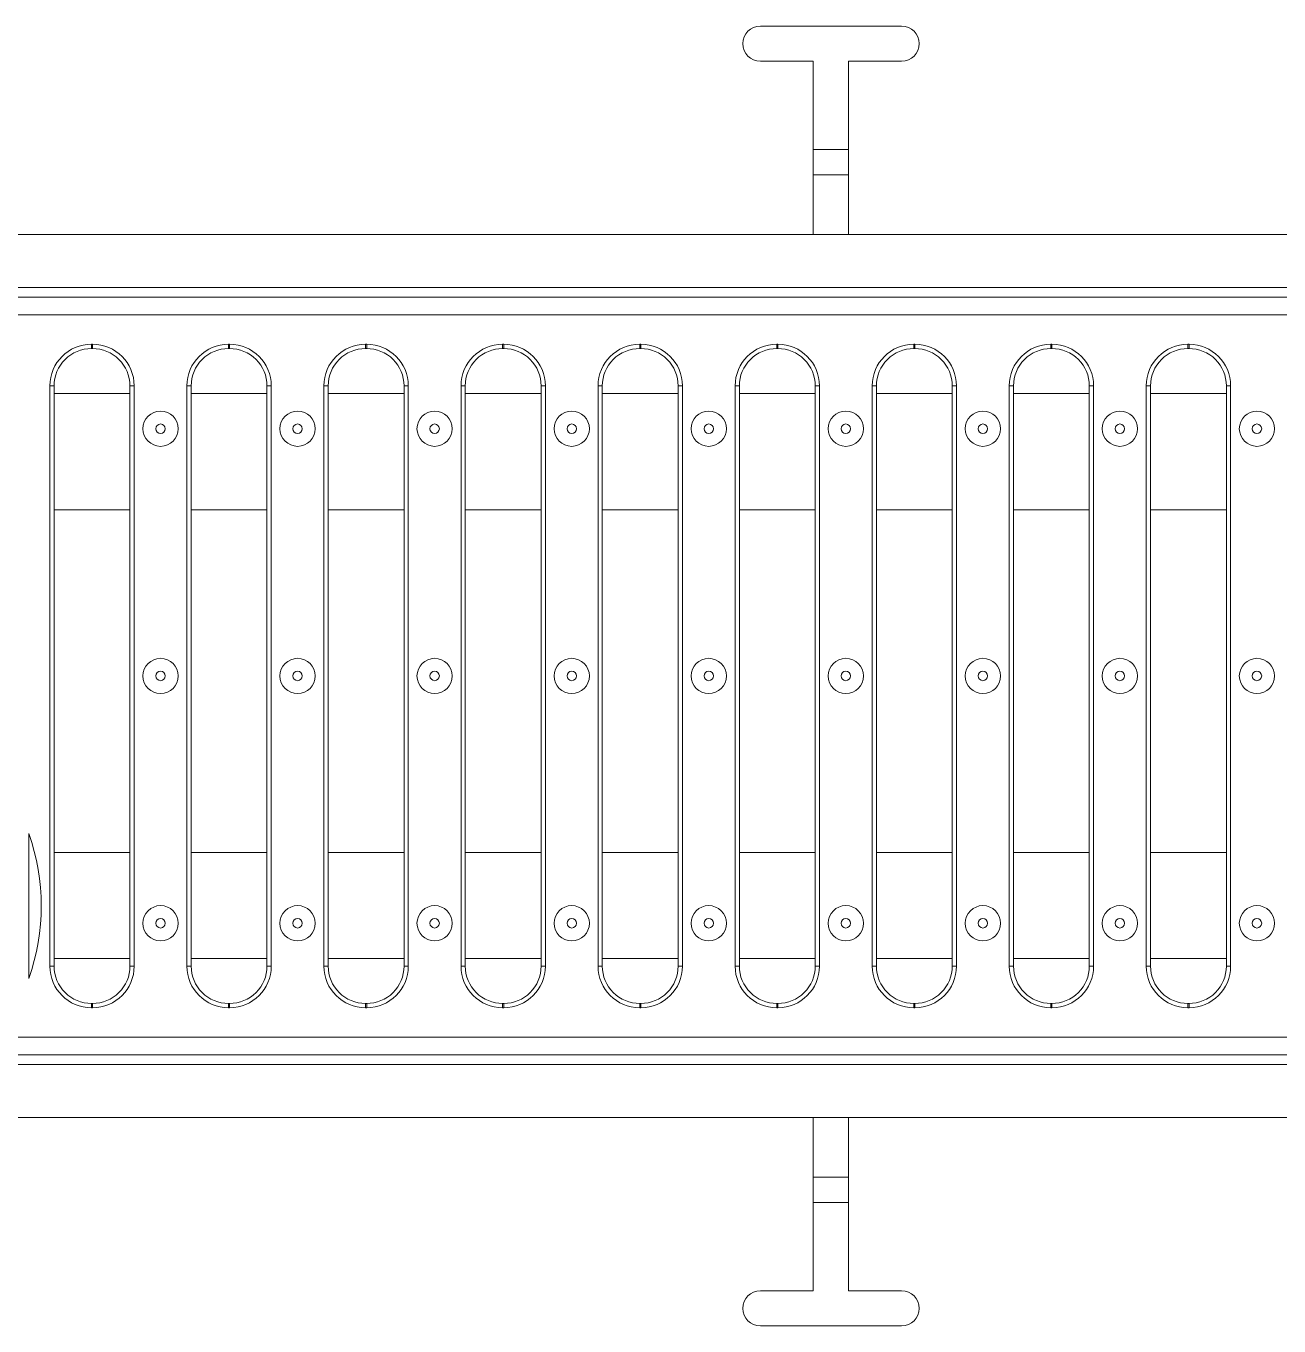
# Model space of a CAD drawing. Header units: inches. Extents: x -98 to 40, y -24 to 18.
# Drawn here: x -13.68 to -4.82, y 6.11 to 15.3 of the extents above; entities that cross this region are included whole.
import ezdxf

# ---------------------------------------------------------------- set-up
doc = ezdxf.new("R2010")
doc.units = ezdxf.units.IN
doc.header["$MEASUREMENT"] = 0

# ---------------------------------------------------------------- blocks, each defined once
blk = doc.blocks.new('A$C322A4C80')
at = {"lineweight": 0}
for p, q in [((19.9247, 5.3619), (0.0153, 5.3619)), ((0, 5.2369), (19.94, 5.2369)), ((11.2061, 5.0281), (11.2139, 5.0281)), ((11.2061, 5.0281), (11.2061, 4.9981)), ((11.2139, 4.9981), (11.2061, 4.9981)), ((11.2139, 5.0281), (11.2139, 4.9981)), ((12.1761, 5.0281), (12.1839, 5.0281)), ((12.1761, 5.0281), (12.1761, 4.9981)), ((12.1839, 4.9981), (12.1761, 4.9981)), ((12.1839, 5.0281), (12.1839, 4.9981)), ((13.1461, 5.0281), (13.1539, 5.0281)), ((13.1461, 5.0281), (13.1461, 4.9981)), ((13.1539, 4.9981), (13.1461, 4.9981)), ((13.1539, 5.0281), (13.1539, 4.9981)), ((14.1161, 5.0281), (14.1239, 5.0281)), ((14.1161, 5.0281), (14.1161, 4.9981)), ((14.1239, 4.9981), (14.1161, 4.9981)), ((14.1239, 5.0281), (14.1239, 4.9981)), ((15.0861, 5.0281), (15.0939, 5.0281)), ((15.0861, 5.0281), (15.0861, 4.9981)), ((15.0939, 4.9981), (15.0861, 4.9981)), ((15.0939, 5.0281), (15.0939, 4.9981)), ((16.0561, 5.0281), (16.0639, 5.0281)), ((16.0561, 5.0281), (16.0561, 4.9981)), ((16.0639, 4.9981), (16.0561, 4.9981)), ((16.0639, 5.0281), (16.0639, 4.9981)), ((17.0261, 5.0281), (17.0339, 5.0281)), ((17.0261, 5.0281), (17.0261, 4.9981)), ((17.0339, 4.9981), (17.0261, 4.9981)), ((17.0339, 5.0281), (17.0339, 4.9981)), ((17.9961, 5.0281), (18.0039, 5.0281)), ((17.9961, 5.0281), (17.9961, 4.9981)), ((18.0039, 4.9981), (17.9961, 4.9981)), ((18.0039, 5.0281), (18.0039, 4.9981)), ((18.9661, 5.0281), (18.9739, 5.0281)), ((18.9661, 5.0281), (18.9661, 4.9981)), ((18.9739, 4.9981), (18.9661, 4.9981)), ((18.9739, 5.0281), (18.9739, 4.9981)), ((10.9117, 0.6273), (10.9117, 4.7346)), ((10.9117, 4.7346), (10.9417, 4.7346)), ((10.9417, 4.7346), (10.9417, 0.6273)), ((11.5083, 4.7346), (11.4783, 4.7346)), ((11.4783, 4.7346), (11.4783, 0.6273)), ((11.5083, 4.7346), (11.5083, 0.6273)), ((11.8817, 0.6273), (11.8817, 4.7346)), ((11.8817, 4.7346), (11.9117, 4.7346)), ((11.9117, 4.7346), (11.9117, 0.6273)), ((12.4783, 4.7346), (12.4483, 4.7346)), ((12.4483, 4.7346), (12.4483, 0.6273)), ((12.4783, 4.7346), (12.4783, 0.6273)), ((12.8517, 0.6273), (12.8517, 4.7346)), ((12.8517, 4.7346), (12.8817, 4.7346)), ((12.8817, 4.7346), (12.8817, 0.6273)), ((13.4483, 4.7346), (13.4183, 4.7346)), ((13.4183, 4.7346), (13.4183, 0.6273)), ((13.4483, 4.7346), (13.4483, 0.6273)), ((13.8217, 0.6273), (13.8217, 4.7346)), ((13.8217, 4.7346), (13.8517, 4.7346)), ((13.8517, 4.7346), (13.8517, 0.6273)), ((14.4183, 4.7346), (14.3883, 4.7346)), ((14.3883, 4.7346), (14.3883, 0.6273)), ((14.4183, 4.7346), (14.4183, 0.6273)), ((14.7917, 0.6273), (14.7917, 4.7346)), ((14.7917, 4.7346), (14.8217, 4.7346)), ((14.8217, 4.7346), (14.8217, 0.6273)), ((15.3883, 4.7346), (15.3583, 4.7346)), ((15.3583, 4.7346), (15.3583, 0.6273)), ((15.3883, 4.7346), (15.3883, 0.6273)), ((15.7617, 0.6273), (15.7617, 4.7346)), ((15.7617, 4.7346), (15.7917, 4.7346)), ((15.7917, 4.7346), (15.7917, 0.6273)), ((16.3583, 4.7346), (16.3283, 4.7346)), ((16.3283, 4.7346), (16.3283, 0.6273)), ((16.3583, 4.7346), (16.3583, 0.6273)), ((16.7317, 0.6273), (16.7317, 4.7346)), ((16.7317, 4.7346), (16.7617, 4.7346)), ((16.7617, 4.7346), (16.7617, 0.6273)), ((17.3283, 4.7346), (17.2983, 4.7346)), ((17.2983, 4.7346), (17.2983, 0.6273)), ((17.3283, 4.7346), (17.3283, 0.6273)), ((17.7017, 0.6273), (17.7017, 4.7346)), ((17.7017, 4.7346), (17.7317, 4.7346)), ((17.7317, 4.7346), (17.7317, 0.6273)), ((18.2983, 4.7346), (18.2683, 4.7346)), ((18.2683, 4.7346), (18.2683, 0.6273)), ((18.2983, 4.7346), (18.2983, 0.6273)), ((18.6717, 0.6273), (18.6717, 4.7346)), ((18.6717, 4.7346), (18.7017, 4.7346)), ((18.7017, 4.7346), (18.7017, 0.6273)), ((19.2383, 4.7346), (19.2683, 4.7346)), ((19.2383, 4.7346), (19.2383, 0.6273)), ((19.2683, 4.7346), (19.2683, 0.6273)), ((10.7626, 0.5415), (10.7626, 1.5657)), ((10.9117, 0.6273), (10.9417, 0.6273)), ((11.5083, 0.6273), (11.4783, 0.6273)), ((11.8817, 0.6273), (11.9117, 0.6273)), ((12.4783, 0.6273), (12.4483, 0.6273)), ((12.8517, 0.6273), (12.8817, 0.6273)), ((13.4483, 0.6273), (13.4183, 0.6273)), ((13.8217, 0.6273), (13.8517, 0.6273)), ((14.4183, 0.6273), (14.3883, 0.6273)), ((14.7917, 0.6273), (14.8217, 0.6273)), ((15.3883, 0.6273), (15.3583, 0.6273)), ((15.7617, 0.6273), (15.7917, 0.6273)), ((16.3583, 0.6273), (16.3283, 0.6273)), ((16.7317, 0.6273), (16.7617, 0.6273)), ((17.3283, 0.6273), (17.2983, 0.6273)), ((17.7017, 0.6273), (17.7317, 0.6273)), ((18.2983, 0.6273), (18.2683, 0.6273)), ((18.6717, 0.6273), (18.7017, 0.6273)), ((19.2383, 0.6273), (19.2683, 0.6273)), ((11.2061, 0.3338), (11.2061, 0.3638)), ((11.2061, 0.3638), (11.2139, 0.3638)), ((11.2061, 0.3338), (11.2139, 0.3338)), ((11.2139, 0.3338), (11.2139, 0.3638)), ((12.1761, 0.3338), (12.1761, 0.3638)), ((12.1761, 0.3638), (12.1839, 0.3638)), ((12.1761, 0.3338), (12.1839, 0.3338)), ((12.1839, 0.3338), (12.1839, 0.3638)), ((13.1461, 0.3338), (13.1461, 0.3638)), ((13.1461, 0.3638), (13.1539, 0.3638)), ((13.1461, 0.3338), (13.1539, 0.3338)), ((13.1539, 0.3338), (13.1539, 0.3638)), ((14.1161, 0.3338), (14.1161, 0.3638)), ((14.1161, 0.3638), (14.1239, 0.3638)), ((14.1161, 0.3338), (14.1239, 0.3338)), ((14.1239, 0.3338), (14.1239, 0.3638)), ((15.0861, 0.3338), (15.0861, 0.3638)), ((15.0861, 0.3638), (15.0939, 0.3638)), ((15.0861, 0.3338), (15.0939, 0.3338)), ((15.0939, 0.3338), (15.0939, 0.3638)), ((16.0561, 0.3338), (16.0561, 0.3638)), ((16.0561, 0.3638), (16.0639, 0.3638)), ((16.0561, 0.3338), (16.0639, 0.3338)), ((16.0639, 0.3338), (16.0639, 0.3638)), ((17.0261, 0.3338), (17.0261, 0.3638)), ((17.0261, 0.3638), (17.0339, 0.3638)), ((17.0261, 0.3338), (17.0339, 0.3338)), ((17.0339, 0.3338), (17.0339, 0.3638)), ((17.9961, 0.3338), (17.9961, 0.3638)), ((17.9961, 0.3638), (18.0039, 0.3638)), ((17.9961, 0.3338), (18.0039, 0.3338)), ((18.0039, 0.3338), (18.0039, 0.3638)), ((18.9661, 0.3338), (18.9661, 0.3638)), ((18.9661, 0.3638), (18.9739, 0.3638)), ((18.9661, 0.3338), (18.9739, 0.3338)), ((18.9739, 0.3338), (18.9739, 0.3638)), ((0, 0.125), (19.94, 0.125)), ((0.0153, 0), (19.9247, 0))]:
    blk.add_line(p, q, dxfattribs=at)
at = {"lineweight": 0, "flags": 128}
for points in [[(11.2061, 4.9981), (11.1803, 4.9969), (11.1546, 4.9931), (11.1294, 4.9868), (11.105, 4.9782), (11.0815, 4.9672), (11.0592, 4.9539), (11.0384, 4.9386), (11.0192, 4.9212), (11.0017, 4.902), (10.9862, 4.8812), (10.9729, 4.859), (10.9618, 4.8355), (10.953, 4.8112), (10.9468, 4.7861), (10.943, 4.7604), (10.9417, 4.7346)], [(11.4783, 4.7346), (11.477, 4.7604), (11.4732, 4.7861), (11.4669, 4.8113), (11.4582, 4.8356), (11.4471, 4.8591), (11.4337, 4.8813), (11.4183, 4.9021), (11.4008, 4.9212), (11.3815, 4.9386), (11.3607, 4.954), (11.3384, 4.9672), (11.3149, 4.9782), (11.2905, 4.9869), (11.2654, 4.9931), (11.2397, 4.9969), (11.2139, 4.9981)], [(12.1761, 4.9981), (12.1503, 4.9969), (12.1246, 4.9931), (12.0994, 4.9868), (12.075, 4.9782), (12.0515, 4.9672), (12.0292, 4.9539), (12.0084, 4.9386), (11.9892, 4.9212), (11.9717, 4.902), (11.9562, 4.8812), (11.9429, 4.859), (11.9318, 4.8355), (11.923, 4.8112), (11.9168, 4.7861), (11.913, 4.7604), (11.9117, 4.7346)], [(12.4483, 4.7346), (12.447, 4.7604), (12.4432, 4.7861), (12.4369, 4.8113), (12.4282, 4.8356), (12.4171, 4.8591), (12.4037, 4.8813), (12.3883, 4.9021), (12.3708, 4.9212), (12.3515, 4.9386), (12.3307, 4.954), (12.3084, 4.9672), (12.2849, 4.9782), (12.2605, 4.9869), (12.2354, 4.9931), (12.2097, 4.9969), (12.1839, 4.9981)], [(13.1461, 4.9981), (13.1203, 4.9969), (13.0946, 4.9931), (13.0694, 4.9868), (13.045, 4.9782), (13.0215, 4.9672), (12.9992, 4.9539), (12.9784, 4.9386), (12.9592, 4.9212), (12.9417, 4.902), (12.9262, 4.8812), (12.9129, 4.859), (12.9018, 4.8355), (12.893, 4.8112), (12.8868, 4.7861), (12.883, 4.7604), (12.8817, 4.7346)], [(13.4183, 4.7346), (13.417, 4.7604), (13.4132, 4.7861), (13.4069, 4.8113), (13.3982, 4.8356), (13.3871, 4.8591), (13.3737, 4.8813), (13.3583, 4.9021), (13.3408, 4.9212), (13.3215, 4.9386), (13.3007, 4.954), (13.2784, 4.9672), (13.2549, 4.9782), (13.2305, 4.9869), (13.2054, 4.9931), (13.1797, 4.9969), (13.1539, 4.9981)], [(14.1161, 4.9981), (14.0903, 4.9969), (14.0646, 4.9931), (14.0394, 4.9868), (14.015, 4.9782), (13.9915, 4.9672), (13.9692, 4.9539), (13.9484, 4.9386), (13.9292, 4.9212), (13.9117, 4.902), (13.8962, 4.8812), (13.8829, 4.859), (13.8718, 4.8355), (13.863, 4.8112), (13.8568, 4.7861), (13.853, 4.7604), (13.8517, 4.7346)], [(14.3883, 4.7346), (14.387, 4.7604), (14.3832, 4.7861), (14.3769, 4.8113), (14.3682, 4.8356), (14.3571, 4.8591), (14.3437, 4.8813), (14.3283, 4.9021), (14.3108, 4.9212), (14.2915, 4.9386), (14.2707, 4.954), (14.2484, 4.9672), (14.2249, 4.9782), (14.2005, 4.9869), (14.1754, 4.9931), (14.1497, 4.9969), (14.1239, 4.9981)], [(15.0861, 4.9981), (15.0603, 4.9969), (15.0346, 4.9931), (15.0094, 4.9868), (14.985, 4.9782), (14.9615, 4.9672), (14.9392, 4.9539), (14.9184, 4.9386), (14.8992, 4.9212), (14.8817, 4.902), (14.8662, 4.8812), (14.8529, 4.859), (14.8418, 4.8355), (14.833, 4.8112), (14.8268, 4.7861), (14.823, 4.7604), (14.8217, 4.7346)], [(15.3583, 4.7346), (15.357, 4.7604), (15.3532, 4.7861), (15.3469, 4.8113), (15.3382, 4.8356), (15.3271, 4.8591), (15.3137, 4.8813), (15.2983, 4.9021), (15.2808, 4.9212), (15.2615, 4.9386), (15.2407, 4.954), (15.2184, 4.9672), (15.1949, 4.9782), (15.1705, 4.9869), (15.1454, 4.9931), (15.1197, 4.9969), (15.0939, 4.9981)], [(16.0561, 4.9981), (16.0303, 4.9969), (16.0046, 4.9931), (15.9794, 4.9868), (15.955, 4.9782), (15.9315, 4.9672), (15.9092, 4.9539), (15.8884, 4.9386), (15.8692, 4.9212), (15.8517, 4.902), (15.8362, 4.8812), (15.8229, 4.859), (15.8118, 4.8355), (15.803, 4.8112), (15.7968, 4.7861), (15.793, 4.7604), (15.7917, 4.7346)], [(16.3283, 4.7346), (16.327, 4.7604), (16.3232, 4.7861), (16.3169, 4.8113), (16.3082, 4.8356), (16.2971, 4.8591), (16.2837, 4.8813), (16.2683, 4.9021), (16.2508, 4.9212), (16.2315, 4.9386), (16.2107, 4.954), (16.1884, 4.9672), (16.1649, 4.9782), (16.1405, 4.9869), (16.1154, 4.9931), (16.0897, 4.9969), (16.0639, 4.9981)], [(17.0261, 4.9981), (17.0003, 4.9969), (16.9746, 4.9931), (16.9494, 4.9868), (16.925, 4.9782), (16.9015, 4.9672), (16.8792, 4.9539), (16.8584, 4.9386), (16.8392, 4.9212), (16.8217, 4.902), (16.8062, 4.8812), (16.7929, 4.859), (16.7818, 4.8355), (16.773, 4.8112), (16.7668, 4.7861), (16.763, 4.7604), (16.7617, 4.7346)], [(17.2983, 4.7346), (17.297, 4.7604), (17.2932, 4.7861), (17.2869, 4.8113), (17.2782, 4.8356), (17.2671, 4.8591), (17.2537, 4.8813), (17.2383, 4.9021), (17.2208, 4.9212), (17.2015, 4.9386), (17.1807, 4.954), (17.1584, 4.9672), (17.1349, 4.9782), (17.1105, 4.9869), (17.0854, 4.9931), (17.0597, 4.9969), (17.0339, 4.9981)], [(17.9961, 4.9981), (17.9703, 4.9969), (17.9446, 4.9931), (17.9194, 4.9868), (17.895, 4.9782), (17.8715, 4.9672), (17.8492, 4.9539), (17.8284, 4.9386), (17.8092, 4.9212), (17.7917, 4.902), (17.7762, 4.8812), (17.7629, 4.859), (17.7518, 4.8355), (17.743, 4.8112), (17.7368, 4.7861), (17.733, 4.7604), (17.7317, 4.7346)], [(18.2683, 4.7346), (18.267, 4.7604), (18.2632, 4.7861), (18.2569, 4.8113), (18.2482, 4.8356), (18.2371, 4.8591), (18.2237, 4.8813), (18.2083, 4.9021), (18.1908, 4.9212), (18.1715, 4.9386), (18.1507, 4.954), (18.1284, 4.9672), (18.1049, 4.9782), (18.0805, 4.9869), (18.0554, 4.9931), (18.0297, 4.9969), (18.0039, 4.9981)], [(18.9661, 4.9981), (18.9403, 4.9969), (18.9146, 4.9931), (18.8894, 4.9868), (18.865, 4.9782), (18.8415, 4.9672), (18.8192, 4.9539), (18.7984, 4.9386), (18.7792, 4.9212), (18.7617, 4.902), (18.7462, 4.8812), (18.7329, 4.859), (18.7218, 4.8355), (18.713, 4.8112), (18.7068, 4.7861), (18.703, 4.7604), (18.7017, 4.7346)], [(19.2383, 4.7346), (19.237, 4.7604), (19.2332, 4.7861), (19.2269, 4.8113), (19.2182, 4.8356), (19.2071, 4.8591), (19.1937, 4.8813), (19.1783, 4.9021), (19.1608, 4.9212), (19.1415, 4.9386), (19.1207, 4.954), (19.0984, 4.9672), (19.0749, 4.9782), (19.0505, 4.9869), (19.0254, 4.9931), (18.9997, 4.9969), (18.9739, 4.9981)], [(10.9417, 0.6273), (10.943, 0.6015), (10.9468, 0.5758), (10.9531, 0.5506), (10.9618, 0.5263), (10.9729, 0.5028), (10.9863, 0.4806), (11.0017, 0.4598), (11.0192, 0.4407), (11.0385, 0.4233), (11.0593, 0.4079), (11.0816, 0.3947), (11.1051, 0.3837), (11.1295, 0.375), (11.1546, 0.3688), (11.1803, 0.365), (11.2061, 0.3638)], [(11.2139, 0.3638), (11.2397, 0.3651), (11.2654, 0.3688), (11.2906, 0.3751), (11.315, 0.3837), (11.3385, 0.3947), (11.3608, 0.408), (11.3816, 0.4234), (11.4008, 0.4407), (11.4183, 0.4599), (11.4338, 0.4807), (11.4471, 0.5029), (11.4582, 0.5264), (11.467, 0.5508), (11.4732, 0.5758), (11.477, 0.6015), (11.4783, 0.6273)], [(11.9117, 0.6273), (11.913, 0.6015), (11.9168, 0.5758), (11.9231, 0.5506), (11.9318, 0.5263), (11.9429, 0.5028), (11.9563, 0.4806), (11.9717, 0.4598), (11.9892, 0.4407), (12.0085, 0.4233), (12.0293, 0.4079), (12.0516, 0.3947), (12.0751, 0.3837), (12.0995, 0.375), (12.1246, 0.3688), (12.1503, 0.365), (12.1761, 0.3638)], [(12.1839, 0.3638), (12.2097, 0.3651), (12.2354, 0.3688), (12.2606, 0.3751), (12.285, 0.3837), (12.3085, 0.3947), (12.3308, 0.408), (12.3516, 0.4234), (12.3708, 0.4407), (12.3883, 0.4599), (12.4038, 0.4807), (12.4171, 0.5029), (12.4282, 0.5264), (12.437, 0.5508), (12.4432, 0.5758), (12.447, 0.6015), (12.4483, 0.6273)], [(12.8817, 0.6273), (12.883, 0.6015), (12.8868, 0.5758), (12.8931, 0.5506), (12.9018, 0.5263), (12.9129, 0.5028), (12.9263, 0.4806), (12.9417, 0.4598), (12.9592, 0.4407), (12.9785, 0.4233), (12.9993, 0.4079), (13.0216, 0.3947), (13.0451, 0.3837), (13.0695, 0.375), (13.0946, 0.3688), (13.1203, 0.365), (13.1461, 0.3638)], [(13.1539, 0.3638), (13.1797, 0.3651), (13.2054, 0.3688), (13.2306, 0.3751), (13.255, 0.3837), (13.2785, 0.3947), (13.3008, 0.408), (13.3216, 0.4234), (13.3408, 0.4407), (13.3583, 0.4599), (13.3738, 0.4807), (13.3871, 0.5029), (13.3982, 0.5264), (13.407, 0.5508), (13.4132, 0.5758), (13.417, 0.6015), (13.4183, 0.6273)], [(13.8517, 0.6273), (13.853, 0.6015), (13.8568, 0.5758), (13.8631, 0.5506), (13.8718, 0.5263), (13.8829, 0.5028), (13.8963, 0.4806), (13.9117, 0.4598), (13.9292, 0.4407), (13.9485, 0.4233), (13.9693, 0.4079), (13.9916, 0.3947), (14.0151, 0.3837), (14.0395, 0.375), (14.0646, 0.3688), (14.0903, 0.365), (14.1161, 0.3638)], [(14.1239, 0.3638), (14.1497, 0.3651), (14.1754, 0.3688), (14.2006, 0.3751), (14.225, 0.3837), (14.2485, 0.3947), (14.2708, 0.408), (14.2916, 0.4234), (14.3108, 0.4407), (14.3283, 0.4599), (14.3438, 0.4807), (14.3571, 0.5029), (14.3682, 0.5264), (14.377, 0.5508), (14.3832, 0.5758), (14.387, 0.6015), (14.3883, 0.6273)], [(14.8217, 0.6273), (14.823, 0.6015), (14.8268, 0.5758), (14.8331, 0.5506), (14.8418, 0.5263), (14.8529, 0.5028), (14.8663, 0.4806), (14.8817, 0.4598), (14.8992, 0.4407), (14.9185, 0.4233), (14.9393, 0.4079), (14.9616, 0.3947), (14.9851, 0.3837), (15.0095, 0.375), (15.0346, 0.3688), (15.0603, 0.365), (15.0861, 0.3638)], [(15.0939, 0.3638), (15.1197, 0.3651), (15.1454, 0.3688), (15.1706, 0.3751), (15.195, 0.3837), (15.2185, 0.3947), (15.2408, 0.408), (15.2616, 0.4234), (15.2808, 0.4407), (15.2983, 0.4599), (15.3138, 0.4807), (15.3271, 0.5029), (15.3382, 0.5264), (15.347, 0.5508), (15.3532, 0.5758), (15.357, 0.6015), (15.3583, 0.6273)], [(15.7917, 0.6273), (15.793, 0.6015), (15.7968, 0.5758), (15.8031, 0.5506), (15.8118, 0.5263), (15.8229, 0.5028), (15.8363, 0.4806), (15.8517, 0.4598), (15.8692, 0.4407), (15.8885, 0.4233), (15.9093, 0.4079), (15.9316, 0.3947), (15.9551, 0.3837), (15.9795, 0.375), (16.0046, 0.3688), (16.0303, 0.365), (16.0561, 0.3638)], [(16.0639, 0.3638), (16.0897, 0.3651), (16.1154, 0.3688), (16.1406, 0.3751), (16.165, 0.3837), (16.1885, 0.3947), (16.2108, 0.408), (16.2316, 0.4234), (16.2508, 0.4407), (16.2683, 0.4599), (16.2838, 0.4807), (16.2971, 0.5029), (16.3082, 0.5264), (16.317, 0.5508), (16.3232, 0.5758), (16.327, 0.6015), (16.3283, 0.6273)], [(16.7617, 0.6273), (16.763, 0.6015), (16.7668, 0.5758), (16.7731, 0.5506), (16.7818, 0.5263), (16.7929, 0.5028), (16.8063, 0.4806), (16.8217, 0.4598), (16.8392, 0.4407), (16.8585, 0.4233), (16.8793, 0.4079), (16.9016, 0.3947), (16.9251, 0.3837), (16.9495, 0.375), (16.9746, 0.3688), (17.0003, 0.365), (17.0261, 0.3638)], [(17.0339, 0.3638), (17.0597, 0.3651), (17.0854, 0.3688), (17.1106, 0.3751), (17.135, 0.3837), (17.1585, 0.3947), (17.1808, 0.408), (17.2016, 0.4234), (17.2208, 0.4407), (17.2383, 0.4599), (17.2538, 0.4807), (17.2671, 0.5029), (17.2782, 0.5264), (17.287, 0.5508), (17.2932, 0.5758), (17.297, 0.6015), (17.2983, 0.6273)], [(17.7317, 0.6273), (17.733, 0.6015), (17.7368, 0.5758), (17.7431, 0.5506), (17.7518, 0.5263), (17.7629, 0.5028), (17.7763, 0.4806), (17.7917, 0.4598), (17.8092, 0.4407), (17.8285, 0.4233), (17.8493, 0.4079), (17.8716, 0.3947), (17.8951, 0.3837), (17.9195, 0.375), (17.9446, 0.3688), (17.9703, 0.365), (17.9961, 0.3638)], [(18.0039, 0.3638), (18.0297, 0.3651), (18.0554, 0.3688), (18.0806, 0.3751), (18.105, 0.3837), (18.1285, 0.3947), (18.1508, 0.408), (18.1716, 0.4234), (18.1908, 0.4407), (18.2083, 0.4599), (18.2238, 0.4807), (18.2371, 0.5029), (18.2482, 0.5264), (18.257, 0.5508), (18.2632, 0.5758), (18.267, 0.6015), (18.2683, 0.6273)], [(18.7017, 0.6273), (18.703, 0.6015), (18.7068, 0.5758), (18.7131, 0.5506), (18.7218, 0.5263), (18.7329, 0.5028), (18.7463, 0.4806), (18.7617, 0.4598), (18.7792, 0.4407), (18.7985, 0.4233), (18.8193, 0.4079), (18.8416, 0.3947), (18.8651, 0.3837), (18.8895, 0.375), (18.9146, 0.3688), (18.9403, 0.365), (18.9661, 0.3638)], [(18.9739, 0.3638), (18.9997, 0.3651), (19.0254, 0.3688), (19.0506, 0.3751), (19.075, 0.3837), (19.0985, 0.3947), (19.1208, 0.408), (19.1416, 0.4234), (19.1608, 0.4407), (19.1783, 0.4599), (19.1938, 0.4807), (19.2071, 0.5029), (19.2182, 0.5264), (19.227, 0.5508), (19.2332, 0.5758), (19.237, 0.6015), (19.2383, 0.6273)]]:
    blk.add_lwpolyline(points, dxfattribs=at)
at = {"lineweight": 0}
for centre, radius in [((11.695, 4.431), 0.125), ((12.665, 4.431), 0.125), ((13.635, 4.431), 0.125), ((14.605, 4.431), 0.125), ((15.575, 4.431), 0.125), ((16.545, 4.431), 0.125), ((17.515, 4.431), 0.125), ((18.485, 4.431), 0.125), ((19.455, 4.431), 0.125), ((11.695, 4.431), 0.0333), ((12.665, 4.431), 0.0333), ((13.635, 4.431), 0.0333), ((14.605, 4.431), 0.0333), ((15.575, 4.431), 0.0333), ((16.545, 4.431), 0.0333), ((17.515, 4.431), 0.0333), ((18.485, 4.431), 0.0333), ((19.455, 4.431), 0.0333), ((11.695, 2.681), 0.125), ((12.665, 2.681), 0.125), ((13.635, 2.681), 0.125), ((14.605, 2.681), 0.125), ((15.575, 2.681), 0.125), ((16.545, 2.681), 0.125), ((17.515, 2.681), 0.125), ((18.485, 2.681), 0.125), ((19.455, 2.681), 0.125), ((11.695, 2.681), 0.0333), ((12.665, 2.681), 0.0333), ((13.635, 2.681), 0.0333), ((14.605, 2.681), 0.0333), ((15.575, 2.681), 0.0333), ((16.545, 2.681), 0.0333), ((17.515, 2.681), 0.0333), ((18.485, 2.681), 0.0333), ((19.455, 2.681), 0.0333), ((11.695, 0.931), 0.125), ((12.665, 0.931), 0.125), ((13.635, 0.931), 0.125), ((14.605, 0.931), 0.125), ((15.575, 0.931), 0.125), ((16.545, 0.931), 0.125), ((17.515, 0.931), 0.125), ((18.485, 0.931), 0.125), ((19.455, 0.931), 0.125), ((11.695, 0.931), 0.0333), ((12.665, 0.931), 0.0333), ((13.635, 0.931), 0.0333), ((14.605, 0.931), 0.0333), ((15.575, 0.931), 0.0333), ((16.545, 0.931), 0.0333), ((17.515, 0.931), 0.0333), ((18.485, 0.931), 0.0333), ((19.455, 0.931), 0.0333)]:
    blk.add_circle(centre, radius, dxfattribs=at)
blk.add_arc((9.3169, 1.0536), 1.5338, 340.49474, 19.50526, dxfattribs=at)
for centre, major_axis, start_param, end_param in [((11.2083, 4.7324), (-0.2476, 0.1647), 5.303103, 6.866607), ((11.2117, 4.7324), (0.2476, 0.1647), 5.699763, 7.263268), ((12.1783, 4.7324), (-0.2476, 0.1647), 5.303103, 6.866607), ((12.1817, 4.7324), (0.2476, 0.1647), 5.699763, 7.263268), ((13.1483, 4.7324), (-0.2476, 0.1647), 5.303103, 6.866607), ((13.1517, 4.7324), (0.2476, 0.1647), 5.699763, 7.263268), ((14.1183, 4.7324), (-0.2476, 0.1647), 5.303103, 6.866607), ((14.1217, 4.7324), (0.2476, 0.1647), 5.699763, 7.263268), ((15.0883, 4.7324), (-0.2476, 0.1647), 5.303103, 6.866607), ((15.0917, 4.7324), (0.2476, 0.1647), 5.699763, 7.263268), ((16.0583, 4.7324), (-0.2476, 0.1647), 5.303103, 6.866607), ((16.0617, 4.7324), (0.2476, 0.1647), 5.699763, 7.263268), ((17.0283, 4.7324), (-0.2476, 0.1647), 5.303103, 6.866607), ((17.0317, 4.7324), (0.2476, 0.1647), 5.699763, 7.263268), ((17.9983, 4.7324), (-0.2476, 0.1647), 5.303103, 6.866607), ((18.0017, 4.7324), (0.2476, 0.1647), 5.699763, 7.263268), ((18.9683, 4.7324), (-0.2476, 0.1647), 5.303103, 6.866607), ((18.9717, 4.7324), (0.2476, 0.1647), 5.699763, 7.263268), ((11.2083, 0.6295), (-0.2476, -0.1647), 5.699763, 7.263268), ((11.2117, 0.6295), (0.2476, -0.1647), 5.303103, 6.866607), ((12.1783, 0.6295), (-0.2476, -0.1647), 5.699763, 7.263268), ((12.1817, 0.6295), (0.2476, -0.1647), 5.303103, 6.866607), ((13.1483, 0.6295), (-0.2476, -0.1647), 5.699763, 7.263268), ((13.1517, 0.6295), (0.2476, -0.1647), 5.303103, 6.866607), ((14.1183, 0.6295), (-0.2476, -0.1647), 5.699763, 7.263268), ((14.1217, 0.6295), (0.2476, -0.1647), 5.303103, 6.866607), ((15.0883, 0.6295), (-0.2476, -0.1647), 5.699763, 7.263268), ((15.0917, 0.6295), (0.2476, -0.1647), 5.303103, 6.866607), ((16.0583, 0.6295), (-0.2476, -0.1647), 5.699763, 7.263268), ((16.0617, 0.6295), (0.2476, -0.1647), 5.303103, 6.866607), ((17.0283, 0.6295), (-0.2476, -0.1647), 5.699763, 7.263268), ((17.0317, 0.6295), (0.2476, -0.1647), 5.303103, 6.866607), ((17.9983, 0.6295), (-0.2476, -0.1647), 5.699763, 7.263268), ((18.0017, 0.6295), (0.2476, -0.1647), 5.303103, 6.866607), ((18.9683, 0.6295), (-0.2476, -0.1647), 5.699763, 7.263268), ((18.9717, 0.6295), (0.2476, -0.1647), 5.303103, 6.866607)]:
    blk.add_ellipse(centre, major_axis=major_axis, ratio=0.992126, start_param=start_param, end_param=end_param, dxfattribs=at)

msp = doc.modelspace()

# ---------------------------------------------------------------- linework, layer by layer
at = {"lineweight": 0}
for p, q in [((-8.48695, 15.304), (-7.48695, 15.304)), ((-8.48695, 15.304), (-8.48695, 15.304)), ((-7.48695, 15.304), (-8.48695, 15.304)), ((-7.48695, 15.304), (-7.48695, 15.304)), ((-8.61195, 15.179), (-8.61195, 15.179)), ((-7.36195, 15.179), (-7.36195, 15.179)), ((-8.11195, 15.054), (-8.48695, 15.054)), ((-8.11195, 14.429), (-8.11195, 15.054)), ((-7.86195, 15.054), (-7.86195, 14.429)), ((-7.48695, 15.054), (-7.86195, 15.054)), ((-7.86195, 14.429), (-8.11195, 14.429)), ((-8.11195, 14.251), (-8.11195, 14.429)), ((-7.86195, 14.429), (-7.86195, 14.251)), ((-7.86195, 14.251), (-8.11195, 14.251)), ((-8.11195, 14.251), (-8.11195, 13.82951)), ((-7.86195, 13.82951), (-7.86195, 14.251)), ((34.26305, 13.82951), (-44.48695, 13.82951)), ((34.26305, 13.45451), (-44.48695, 13.45451)), ((-12.94864, 12.70451), (-13.48527, 12.70451)), ((-12.98695, 12.70451), (-12.98695, 12.70451)), ((-12.94864, 12.70451), (-12.98695, 12.70451)), ((-12.94864, 12.70451), (-12.98695, 12.70451)), ((-11.97864, 12.70451), (-12.51527, 12.70451)), ((-12.42195, 12.70451), (-12.51527, 12.70451)), ((-12.42195, 12.70451), (-12.51527, 12.70451)), ((-12.42195, 12.70451), (-12.42195, 12.70451)), ((-11.00864, 12.70451), (-11.54527, 12.70451)), ((-10.03864, 12.70451), (-10.57527, 12.70451)), ((-9.06864, 12.70451), (-9.60527, 12.70451)), ((-8.09864, 12.70451), (-8.63527, 12.70451)), ((-7.12864, 12.70451), (-7.66527, 12.70451)), ((-6.15864, 12.70451), (-6.69527, 12.70451)), ((-5.18864, 12.70451), (-5.72527, 12.70451)), ((-12.94864, 11.88118), (-13.48527, 11.88118)), ((-12.98695, 11.88118), (-12.98695, 11.88119)), ((-12.94864, 11.88119), (-12.98695, 11.88119)), ((-12.94864, 11.88118), (-12.98695, 11.88118)), ((-12.42195, 11.88119), (-12.51527, 11.88119)), ((-11.97864, 11.88118), (-12.51527, 11.88118)), ((-12.42195, 11.88118), (-12.51527, 11.88118)), ((-12.42195, 11.88118), (-12.42195, 11.88119)), ((-11.00864, 11.88118), (-11.54527, 11.88118)), ((-10.03864, 11.88118), (-10.57527, 11.88118)), ((-9.06864, 11.88118), (-9.60527, 11.88118)), ((-8.09864, 11.88118), (-8.63527, 11.88118)), ((-7.12864, 11.88118), (-7.66527, 11.88118)), ((-6.15864, 11.88118), (-6.69527, 11.88118)), ((-5.18864, 11.88118), (-5.72527, 11.88118)), ((-12.94864, 9.45559), (-13.48527, 9.45559)), ((-12.98695, 9.45559), (-12.98695, 9.4556)), ((-12.94864, 9.4556), (-12.98695, 9.4556)), ((-12.94864, 9.45559), (-12.98695, 9.45559)), ((-12.42195, 9.4556), (-12.51527, 9.4556)), ((-11.97864, 9.45559), (-12.51527, 9.45559)), ((-12.42195, 9.45559), (-12.51527, 9.45559)), ((-12.42195, 9.45559), (-12.42195, 9.4556)), ((-11.00864, 9.45559), (-11.54527, 9.45559)), ((-10.03864, 9.45559), (-10.57527, 9.45559)), ((-9.06864, 9.45559), (-9.60527, 9.45559)), ((-8.09864, 9.45559), (-8.63527, 9.45559)), ((-7.12864, 9.45559), (-7.66527, 9.45559)), ((-6.15864, 9.45559), (-6.69527, 9.45559)), ((-5.18864, 9.45559), (-5.72527, 9.45559)), ((-12.94864, 8.70451), (-13.48527, 8.70451)), ((-12.98695, 8.70451), (-12.98695, 8.70451)), ((-12.94864, 8.70451), (-12.98695, 8.70451)), ((-12.94864, 8.70451), (-12.98695, 8.70451)), ((-12.42195, 8.70451), (-12.51527, 8.70451)), ((-12.42195, 8.70451), (-12.51527, 8.70451)), ((-11.97864, 8.70451), (-12.51527, 8.70451)), ((-12.42195, 8.70451), (-12.42195, 8.70451)), ((-11.00864, 8.70451), (-11.54527, 8.70451)), ((-10.03864, 8.70451), (-10.57527, 8.70451)), ((-9.06864, 8.70451), (-9.60527, 8.70451)), ((-8.09864, 8.70451), (-8.63527, 8.70451)), ((-7.12864, 8.70451), (-7.66527, 8.70451)), ((-6.15864, 8.70451), (-6.69527, 8.70451)), ((-5.18864, 8.70451), (-5.72527, 8.70451)), ((-44.48695, 7.95451), (35.51305, 7.95451)), ((-44.48695, 7.57951), (35.51305, 7.57951)), ((-8.11195, 7.57951), (-8.11195, 7.158)), ((-7.86195, 7.158), (-7.86195, 7.57951)), ((-8.11195, 7.158), (-7.86195, 7.158)), ((-8.11195, 6.98001), (-8.11195, 7.158)), ((-7.86195, 7.158), (-7.86195, 6.98001)), ((-8.11195, 6.98001), (-7.86195, 6.98001)), ((-8.11195, 6.98001), (-8.11195, 6.35501)), ((-7.86195, 6.35501), (-7.86195, 6.98001)), ((-8.11195, 6.35501), (-8.48695, 6.35501)), ((-7.48695, 6.35501), (-7.86195, 6.35501)), ((-8.61195, 6.23001), (-8.61195, 6.23001)), ((-7.36195, 6.23001), (-7.36195, 6.23001)), ((-8.48695, 6.10501), (-7.48695, 6.10501)), ((-8.48695, 6.10501), (-8.48695, 6.10501)), ((-7.48695, 6.10501), (-8.48695, 6.10501)), ((-7.48695, 6.10501), (-7.48695, 6.10501))]:
    msp.add_line(p, q, dxfattribs=at)
for centre, radius, start, end in [((-8.48695, 15.179), 0.125, 90, 270), ((-8.48695, 15.179), 0.125, 90, 180), ((-7.48695, 15.179), 0.125, 270, 90), ((-7.48695, 15.179), 0.125, 0, 90), ((-14.48504, 14.70195), 2.49681, 306.869842, 306.869898), ((-14.48635, 14.7037), 2.49899, 306.869731, 306.869898), ((-14.52381, 14.73987), 2.92583, 315.920751, 315.92079), ((-14.48635, 13.88038), 2.49899, 306.869731, 306.869898), ((-14.48504, 13.87863), 2.49681, 306.869842, 306.869898), ((-14.52381, 13.91654), 2.92583, 315.920751, 315.92079), ((-14.48635, 11.45479), 2.49899, 306.869731, 306.869898), ((-14.48504, 11.45304), 2.49681, 306.869842, 306.869898), ((-14.52381, 11.49095), 2.92583, 315.920751, 315.92079), ((-14.48504, 10.70195), 2.49681, 306.869842, 306.869898), ((-14.48635, 10.7037), 2.49899, 306.869731, 306.869898), ((-14.52381, 10.73987), 2.92583, 315.920751, 315.92079), ((-8.48695, 6.23001), 0.125, 90, 270), ((-7.48695, 6.23001), 0.125, 270, 90), ((-8.48695, 6.23001), 0.125, 180, 270), ((-7.48695, 6.23001), 0.125, 270, 0)]:
    msp.add_arc(centre, radius, start, end, dxfattribs=at)

# ---------------------------------------------------------------- block references
msp.add_blockref('A$C322A4C80', (-24.42695, 8.02355), dxfattribs=at)

doc.saveas('drawing.dxf')
